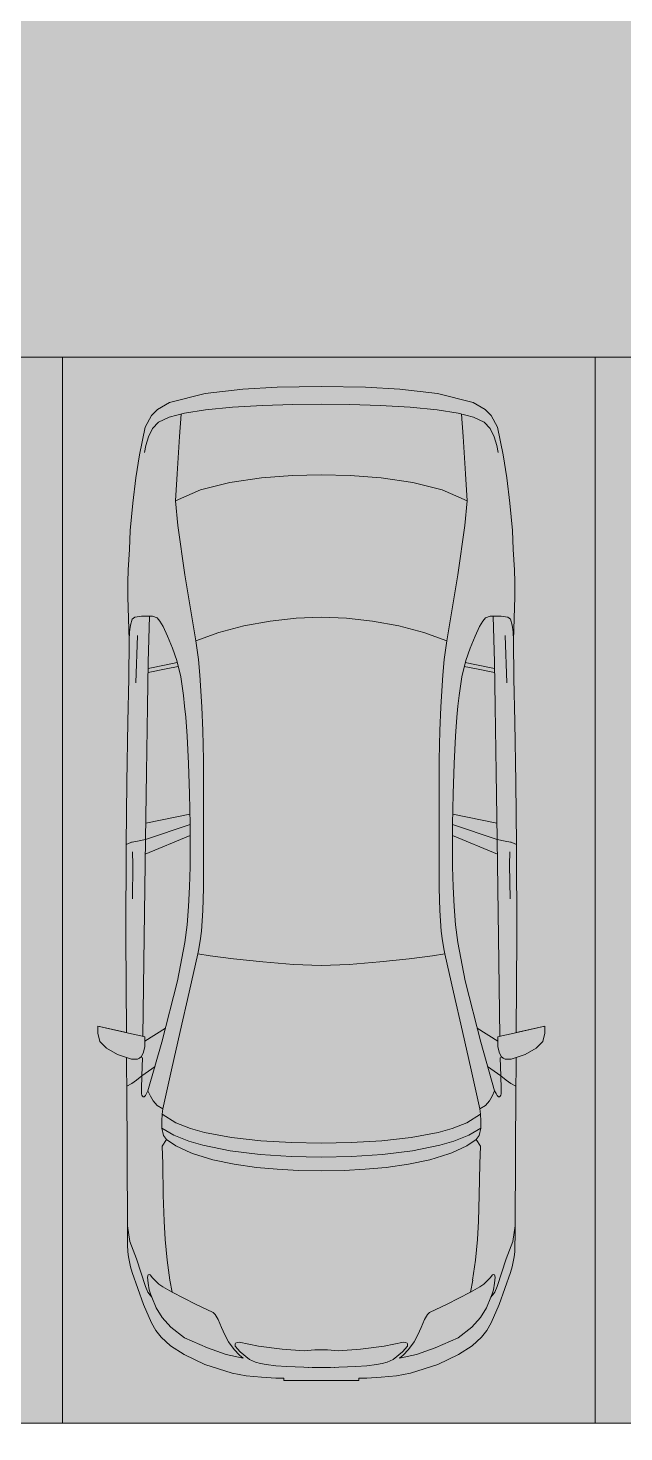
# Model space of a CAD drawing. Header units: millimetres. Extents: x 141848 to 1648660, y -465012 to -151356.
# Drawn here: x 449076 to 451871, y -270728 to -264144 of the extents above; entities that cross this region are included whole.
import ezdxf

# ---------------------------------------------------------------- set-up
doc = ezdxf.new("R2010")
doc.units = ezdxf.units.MM
doc.header["$MEASUREMENT"] = 0
doc.layers.add('Extérieur - Environnement', color=7, linetype='Continuous')
doc.layers.add('Structure - Murs extérieurs', color=7, linetype='Continuous')

msp = doc.modelspace()

# ---------------------------------------------------------------- hatches: boundary and pattern name
at = {"linetype": 'Continuous', "lineweight": 0, "true_color": 0x6f6f6f}
h = msp.add_hatch(color=8, dxfattribs=at)
h.paths.add_polyline_path([(360547.961, -275935.042), (360547.961, -295062.571), (487920.34, -293826.868), (487920.34, -270902.734), (487462.568, -270902.734), (472913.119, -271040.575), (472913.119, -163437.635), (371855.719, -163437.635), (371855.719, -271040.575), (371882.482, -271040.57), (371882.665, -272000.514, -0.40942736), (367883.201, -275935.042)])
h.paths.add_polyline_path([(377135.103, -260639.953), (373845.103, -260639.953), (373845.103, -248364.953), (373845.103, -243089.974), (373845.103, -242189.974), (377135.103, -242189.974)], flags=0)
h.paths.add_polyline_path([(415474.561, -260810.571), (380202.952, -260810.571), (380202.952, -230015.57), (380202.952, -193810.571), (380202.952, -171995.57), (431505.799, -171995.57), (464309.564, -171995.57), (464309.564, -262266.885), (436549.587, -262266.885), (436549.587, -189810.571), (412055.061, -189810.571), (412055.061, -201780.57), (412055.061, -204495.57), (415454.069, -204495.57), (415454.069, -208495.57), (415454.069, -218295.57), (405655.061, -218295.57), (405655.061, -222495.57), (415474.561, -222495.57)], flags=0)
h.paths.add_polyline_path([(381436.562, -269433.913, -0.09031866), (381558.292, -268727.623, -0.20144873), (382612.158, -267592.74, -0.10421145), (383417.525, -267415.055), (384017.498, -267409.371, -0.10404461), (384824.873, -267571.244, -0.23825546), (385983.776, -268953.318, -0.05518862), (386036.355, -269390.334), (386038.45, -269611.438), (386050.565, -270890.267), (385792.102, -271892.761, -0.26794919), (384069.602, -272909.124), (383469.629, -272914.808, -0.19371746), (382078.771, -272370.185, -0.07056876), (381728.183, -271931.262, -0.1316525), (381450.772, -270933.845)], flags=0)
h.paths.add_polyline_path([(392016.505, -273452.052), (392030.007, -267377.824, -0.3805567), (394016.505, -265609.826), (394094.233, -265609.826), (394094.233, -270609.826), (409094.233, -270609.826), (409094.233, -265609.826), (414055.71, -265609.826, -0.41421356), (415555.71, -267109.826), (415555.71, -273660.699, -0.34550161), (413836.804, -275433.432), (394027.271, -275599.002, -0.4157911), (392016.505, -273599.031)], flags=0)
h.paths.add_polyline_path([(424209.612, -271504.083, -0.13447393), (423930.467, -270484.937), (423930.467, -268984.937, -0.41421356), (425930.467, -266984.937), (426530.467, -266984.937, -0.41421356), (428530.467, -268984.937), (428530.467, -270484.937, -0.12882035), (428273.55, -271465.581, -0.27093629), (426530.467, -272484.937), (425930.467, -272484.937, -0.26498)], flags=0)
h.paths.add_polyline_path([(436562.206, -273329.325), (436569.468, -267730.336, -0.09856151), (436800.237, -266943.721), (436817.2, -266951.545, -0.258849), (438654.998, -265605.827), (438652.661, -265587.294), (439337.088, -265587.294), (439337.088, -265687.294), (439337.088, -270687.294), (469237.088, -270687.294), (469237.088, -265687.294), (470907.523, -265687.294), (472885.813, -265687.294), (472885.813, -267687.294), (472885.813, -271062.255, 0.00134576), (472885.842, -271073.021), (472896.728, -273095.233, -0.41421356), (470907.523, -275105.97), (462184.053, -275105.97, -0.00518896), (462130.957, -275116.103), (454147.511, -275196.191), (438770.531, -275253.24, -0.38655333), (436572.608, -273475.385, -0.02518922)], flags=0)

# ---------------------------------------------------------------- linework, layer by layer
at = {"color": 9, "linetype": 'Continuous', "lineweight": 5}
msp.add_lwpolyline([(436572.608, -273475.385, 0.38655333), (438770.531, -275253.24), (454147.511, -275196.191), (462130.957, -275116.103, 0.00518896), (462184.053, -275105.97), (470907.523, -275105.97, 0.41421356), (472896.728, -273095.233), (472885.842, -271073.021, -0.00134576), (472885.813, -271062.255), (472885.813, -267687.294), (472885.813, -265687.294), (470907.523, -265687.294), (469237.088, -265687.294), (469237.088, -270687.294), (439337.088, -270687.294), (439337.088, -265687.294), (439337.088, -265587.294), (438652.661, -265587.294), (438654.998, -265605.827, 0.258849), (436817.2, -266951.545), (436800.237, -266943.721, 0.09856151), (436569.468, -267730.336), (436562.206, -273329.325, 0.02518922)], format="xyb", close=True, dxfattribs=at)
at = {"color": 255, "linetype": 'Continuous', "lineweight": 5, "flags": 128}
for points in [[(449237.088, -265687.294), (446737.088, -265687.294)], [(449237.088, -265687.294), (449237.088, -270687.294)], [(451737.088, -265687.294), (449237.088, -265687.294)], [(449237.088, -270687.294), (449237.088, -265687.294)], [(451737.088, -265687.294), (451737.088, -270687.294)], [(454237.088, -265687.294), (451737.088, -265687.294)], [(451737.088, -270687.294), (451737.088, -265687.294)], [(446737.088, -270687.294), (449237.088, -270687.294)], [(449237.088, -270687.294), (451737.088, -270687.294)], [(451737.088, -270687.294), (454237.088, -270687.294)]]:
    msp.add_lwpolyline(points, dxfattribs=at)
at = {"layer": 'Extérieur - Environnement', "color": 7, "linetype": 'Continuous', "lineweight": 13}
for p, q in [((450084.336, -265837.164), (449907.396, -265858.076)), ((449907.396, -265858.076), (450084.336, -265837.164)), ((450244.465, -265828.356), (450084.336, -265837.164)), ((450084.336, -265837.164), (450244.465, -265828.356)), ((450451.908, -265825.764), (450244.465, -265828.356)), ((450244.465, -265828.356), (450451.908, -265825.764)), ((450659.351, -265828.356), (450451.908, -265825.764)), ((450659.351, -265828.356), (450451.908, -265825.764)), ((450819.48, -265837.164), (450659.351, -265828.356)), ((450819.48, -265837.164), (450659.351, -265828.356)), ((450996.42, -265858.076), (450819.48, -265837.164)), ((450996.42, -265858.076), (450819.48, -265837.164)), ((449740.372, -265900.703), (449682.776, -265932.912)), ((449682.776, -265932.912), (449740.372, -265900.703)), ((449907.396, -265858.076), (449740.372, -265900.703)), ((449740.372, -265900.703), (449907.396, -265858.076)), ((449908.445, -265935.105), (450035.673, -265922.562)), ((450035.673, -265922.562), (450176.232, -265914.145)), ((450176.232, -265914.145), (450318.781, -265909.477)), ((450318.781, -265909.477), (450451.908, -265908.163)), ((450585.035, -265909.477), (450451.908, -265908.163)), ((450727.584, -265914.145), (450585.035, -265909.477)), ((450868.143, -265922.562), (450727.584, -265914.145)), ((450995.371, -265935.105), (450868.143, -265922.562)), ((451163.444, -265900.703), (450996.42, -265858.076)), ((451163.444, -265900.703), (450996.42, -265858.076)), ((451221.04, -265932.912), (451163.444, -265900.703)), ((451221.04, -265932.912), (451163.444, -265900.703)), ((449655.914, -265961.821), (449625.263, -266016.54)), ((449625.263, -266016.54), (449655.914, -265961.821)), ((449682.776, -265932.912), (449655.914, -265961.821)), ((449655.914, -265961.821), (449682.776, -265932.912)), ((449688.544, -265991.939), (449738.222, -265969.4)), ((449810.146, -265950.545), (449738.222, -265969.4)), ((449794.181, -265954.731), (449787.049, -266059.811)), ((449810.146, -265950.545), (449908.463, -265935.102)), ((451093.67, -265950.545), (450995.353, -265935.102)), ((451093.67, -265950.545), (451165.594, -265969.4)), ((451109.635, -265954.731), (451116.767, -266059.811)), ((451215.272, -265991.939), (451165.594, -265969.4)), ((451247.902, -265961.821), (451221.04, -265932.912)), ((451247.902, -265961.821), (451221.04, -265932.912)), ((451278.553, -266016.54), (451247.902, -265961.821)), ((451278.553, -266016.54), (451247.902, -265961.821)), ((449625.263, -266016.54), (449598.367, -266145.59)), ((449598.367, -266145.59), (449625.263, -266016.54)), ((449641.061, -266060.723), (449659.923, -266022.127)), ((449659.923, -266022.127), (449688.544, -265991.939)), ((451243.893, -266022.127), (451215.272, -265991.939)), ((451262.755, -266060.723), (451243.893, -266022.127)), ((451305.449, -266145.59), (451278.553, -266016.54)), ((451305.449, -266145.59), (451278.553, -266016.54)), ((449622.383, -266135.297), (449628.781, -266101.535)), ((449628.781, -266101.535), (449641.061, -266060.723)), ((449787.049, -266059.811), (449776.153, -266235.469)), ((451116.767, -266059.811), (451127.663, -266235.469)), ((451275.036, -266101.535), (451262.755, -266060.723)), ((451281.433, -266135.297), (451275.036, -266101.535)), ((449598.367, -266145.59), (449581.073, -266254.371)), ((449598.367, -266145.59), (449581.073, -266254.371)), ((451322.743, -266254.371), (451305.449, -266145.59)), ((451305.449, -266145.59), (451322.743, -266254.371)), ((449776.153, -266235.469), (449767.862, -266361.049)), ((450317.155, -266242.406), (450170.626, -266253.728)), ((450451.908, -266238.96), (450317.155, -266242.406)), ((450451.908, -266238.96), (450586.661, -266242.406)), ((450586.661, -266242.406), (450733.19, -266253.728)), ((451127.663, -266235.469), (451135.954, -266361.049)), ((449581.075, -266254.36), (449567.251, -266372.439)), ((449581.075, -266254.36), (449567.251, -266372.439)), ((449581.073, -266254.371), (449581.075, -266254.36)), ((449885.25, -266310.612), (449767.93, -266361.74)), ((450023.07, -266275.57), (449885.25, -266310.612)), ((450170.626, -266253.728), (450023.07, -266275.57)), ((450733.19, -266253.728), (450880.746, -266275.57)), ((450880.746, -266275.57), (451018.566, -266310.612)), ((451018.566, -266310.612), (451135.887, -266361.74)), ((451322.742, -266254.36), (451336.565, -266372.439)), ((451336.565, -266372.439), (451322.743, -266254.371)), ((449567.251, -266372.439), (449555.728, -266500.926)), ((449555.728, -266500.926), (449567.251, -266372.439)), ((449767.862, -266361.049), (449779.203, -266476.985)), ((451135.954, -266361.049), (451124.614, -266476.985)), ((451348.088, -266500.926), (451336.565, -266372.439)), ((451348.088, -266500.926), (451336.565, -266372.439)), ((449555.728, -266500.926), (449551.932, -266589.935)), ((449551.932, -266589.935), (449555.728, -266500.926)), ((449779.203, -266476.985), (449812.002, -266709.08)), ((451124.614, -266476.985), (451091.814, -266709.08)), ((451351.884, -266589.935), (451348.088, -266500.926)), ((451351.884, -266589.935), (451348.088, -266500.926)), ((449551.932, -266589.935), (449545.508, -266685.688)), ((449545.508, -266685.688), (449551.932, -266589.935)), ((451358.309, -266685.688), (451351.884, -266589.935)), ((451358.309, -266685.688), (451351.884, -266589.935)), ((449545.508, -266685.688), (449543.743, -266743.57)), ((449543.743, -266743.57), (449545.508, -266685.688)), ((449812.002, -266709.08), (449848.174, -266924.692)), ((451091.814, -266709.08), (451055.642, -266924.692)), ((451360.073, -266743.57), (451358.309, -266685.688)), ((451360.073, -266743.57), (451358.309, -266685.688)), ((449543.743, -266743.57), (449543.698, -266812.144)), ((449543.743, -266743.57), (449543.698, -266812.144)), ((451360.118, -266812.144), (451360.073, -266743.57)), ((451360.073, -266743.57), (451360.118, -266812.144)), ((449543.698, -266812.144), (449550.959, -267015.116)), ((449550.959, -267015.116), (449543.698, -266812.144)), ((451352.857, -267015.116), (451360.118, -266812.144)), ((451352.857, -267015.116), (451360.118, -266812.144)), ((449577.652, -266906.682), (449564.951, -266917.174)), ((449608.63, -266901.909), (449577.652, -266906.682)), ((449659.244, -266903.116), (449608.63, -266901.909)), ((449640.038, -267118.034), (449645.862, -266902.797)), ((449681.719, -266910.293), (449659.244, -266903.116)), ((449694.717, -266925.468), (449681.719, -266910.293)), ((450451.908, -266907.061), (450334.373, -266911.78)), ((450451.908, -266907.061), (450569.443, -266911.78)), ((451209.099, -266925.468), (451222.098, -266910.293)), ((451222.098, -266910.293), (451244.572, -266903.116)), ((451244.572, -266903.116), (451295.186, -266901.909)), ((451263.778, -267118.034), (451257.954, -266902.797)), ((451295.186, -266901.909), (451326.164, -266906.682)), ((451326.164, -266906.682), (451338.865, -266917.174)), ((449552.232, -266976.682), (449550.959, -267015.116)), ((449556.547, -266945.179), (449552.232, -266976.682)), ((449564.951, -266917.174), (449556.547, -266945.179)), ((449709.611, -266951.662), (449694.717, -266925.468)), ((449731.015, -266995.684), (449709.611, -266951.662)), ((449848.174, -266924.692), (449863.388, -267017.735)), ((450088.935, -266948.269), (449971.085, -266979.133)), ((450211.69, -266925.666), (450088.935, -266948.269)), ((450334.373, -266911.78), (450211.69, -266925.666)), ((450569.443, -266911.78), (450692.126, -266925.666)), ((450692.126, -266925.666), (450814.881, -266948.269)), ((450814.881, -266948.269), (450932.731, -266979.133)), ((451055.642, -266924.692), (451040.428, -267017.735)), ((451172.801, -266995.684), (451194.205, -266951.662)), ((451194.205, -266951.662), (451209.099, -266925.468)), ((451338.865, -266917.174), (451347.27, -266945.179)), ((451347.27, -266945.179), (451351.584, -266976.682)), ((451351.584, -266976.682), (451352.857, -267015.116)), ((449550.959, -267015.116), (449548.746, -267195.422)), ((449548.746, -267195.422), (449550.959, -267015.116)), ((449589.626, -266993.88), (449582.209, -267214.66)), ((449754.43, -267052.956), (449731.015, -266995.684)), ((449971.085, -266979.133), (449863.388, -267017.735)), ((449863.388, -267017.735), (449875.059, -267105.162)), ((450932.731, -266979.133), (451040.428, -267017.735)), ((451040.428, -267017.735), (451028.757, -267105.162)), ((451149.386, -267052.956), (451172.801, -266995.684)), ((451314.19, -266993.88), (451321.607, -267214.66)), ((451355.07, -267195.422), (451352.857, -267015.116)), ((451355.07, -267195.422), (451352.857, -267015.116)), ((449773.759, -267109.617), (449754.43, -267052.956)), ((449875.058, -267105.146), (449881.751, -267178.67)), ((451028.758, -267105.146), (451022.066, -267178.67)), ((451130.057, -267109.617), (451149.386, -267052.956)), ((449637.106, -267325.351), (449640.038, -267118.034)), ((449639.345, -267167.062), (449723.733, -267149.83)), ((449639.618, -267147.769), (449724.006, -267130.537)), ((449723.733, -267149.83), (449781.148, -267138.68)), ((449724.006, -267130.537), (449776.487, -267120.345)), ((449793.594, -267187.636), (449773.759, -267109.617)), ((451110.222, -267187.636), (451130.057, -267109.617)), ((451180.083, -267149.83), (451122.668, -267138.68)), ((451179.81, -267130.537), (451127.33, -267120.345)), ((451264.198, -267147.769), (451179.81, -267130.537)), ((451264.471, -267167.062), (451180.083, -267149.83)), ((451266.71, -267325.351), (451263.778, -267118.034)), ((449548.746, -267195.422), (449544.396, -267398.632)), ((449548.746, -267195.422), (449544.396, -267398.632)), ((449805.003, -267275.127), (449793.594, -267187.636)), ((449881.75, -267178.656), (449886.716, -267253.131)), ((451022.066, -267178.656), (451017.1, -267253.131)), ((451098.813, -267275.127), (451110.222, -267187.636)), ((451359.42, -267398.632), (451355.07, -267195.422)), ((451355.07, -267195.422), (451359.42, -267398.632)), ((449810.849, -267324.705), (449805.003, -267275.127)), ((449886.716, -267253.127), (449891.12, -267329.924)), ((451017.1, -267253.127), (451012.696, -267329.924)), ((451092.967, -267324.705), (451098.813, -267275.127)), ((449632.146, -267636.148), (449637.106, -267325.351)), ((449815.943, -267376.543), (449810.849, -267324.705)), ((449891.119, -267329.914), (449895.885, -267438.034)), ((451012.697, -267329.914), (451007.931, -267438.034)), ((451087.873, -267376.543), (451092.967, -267324.705)), ((451271.671, -267636.148), (451266.71, -267325.351)), ((449544.396, -267398.632), (449539.611, -267681.866)), ((449544.396, -267398.632), (449539.611, -267681.866)), ((449822.181, -267464.557), (449815.943, -267376.543)), ((451081.636, -267464.557), (451087.873, -267376.543)), ((451364.205, -267681.866), (451359.42, -267398.632)), ((451359.42, -267398.632), (451364.205, -267681.866)), ((449828.568, -267592.686), (449822.181, -267464.557)), ((449895.885, -267438.031), (449899.856, -267575.552)), ((451007.931, -267438.031), (451003.961, -267575.552)), ((451075.248, -267592.686), (451081.636, -267464.557)), ((449833.568, -267735.926), (449828.568, -267592.686)), ((449899.856, -267575.552), (449899.894, -268178.518)), ((451003.961, -267575.552), (451003.922, -268178.518)), ((451070.248, -267735.926), (451075.248, -267592.686)), ((449539.611, -267681.866), (449537.092, -267973.113)), ((449539.611, -267681.866), (449537.092, -267973.113)), ((449627.185, -267950.448), (449632.146, -267636.148)), ((451276.631, -267950.448), (451271.671, -267636.148)), ((451366.724, -267973.113), (451364.205, -267681.866)), ((451364.205, -267681.866), (451366.724, -267973.113)), ((449835.991, -267879.457), (449833.568, -267735.926)), ((451067.825, -267879.457), (451070.248, -267735.926)), ((449628.402, -267873.372), (449835.173, -267831.01)), ((451275.415, -267873.372), (451068.643, -267831.01)), ((449835.991, -267879.457), (449627.202, -267949.357)), ((449836.529, -268077.471), (449835.991, -267879.457)), ((451067.287, -268077.471), (451067.825, -267879.457)), ((451067.825, -267879.457), (451276.614, -267949.357)), ((449537.092, -267973.113), (449558.801, -267963.349)), ((449558.801, -267963.349), (449560.757, -267962.783)), ((449560.757, -267962.783), (449564.015, -267962.088)), ((449564.015, -267962.088), (449589.928, -267957.432)), ((449589.928, -267957.432), (449627.185, -267950.448)), ((449627.185, -267950.448), (449620.746, -268407.601)), ((449626.214, -268019.427), (449836.131, -267931.001)), ((451277.603, -268019.427), (451067.685, -267931.001)), ((451276.631, -267950.448), (451283.07, -268407.601)), ((451313.888, -267957.432), (451276.631, -267950.448)), ((451339.801, -267962.088), (451313.888, -267957.432)), ((451343.059, -267962.783), (451339.801, -267962.088)), ((451345.015, -267963.349), (451343.059, -267962.783)), ((451366.724, -267973.113), (451345.015, -267963.349)), ((449537.092, -267973.113), (449535.124, -268405.992)), ((449535.124, -268405.992), (449537.092, -267973.113)), ((449566.987, -268008.036), (449568.486, -268069.3)), ((451336.829, -268008.036), (451335.33, -268069.3)), ((451368.692, -268405.992), (451366.724, -267973.113)), ((451368.692, -268405.992), (451366.724, -267973.113)), ((449568.486, -268069.3), (449565.909, -268228.63)), ((449833.378, -268171.56), (449836.529, -268077.471)), ((451070.438, -268171.56), (451067.287, -268077.471)), ((451335.33, -268069.3), (451337.907, -268228.63)), ((449829.184, -268264.184), (449833.378, -268171.56)), ((449899.894, -268178.518), (449896.057, -268282.803)), ((451003.922, -268178.518), (451007.759, -268282.803)), ((451074.632, -268264.184), (451070.438, -268171.56)), ((449823.085, -268350.336), (449829.184, -268264.184)), ((449896.058, -268282.796), (449893.524, -268331.972)), ((451007.758, -268282.796), (451010.292, -268331.972)), ((451080.732, -268350.336), (451074.632, -268264.184)), ((449811.939, -268433.588), (449823.085, -268350.336)), ((449893.524, -268331.956), (449889.726, -268379.107)), ((451010.292, -268331.956), (451014.09, -268379.107)), ((451091.878, -268433.588), (451080.732, -268350.336)), ((449535.124, -268405.992), (449537.602, -268855.376)), ((449537.602, -268855.376), (449535.124, -268405.992)), ((449620.747, -268407.601), (449614.299, -268873.649)), ((449889.728, -268379.084), (449883.905, -268425.327)), ((451014.088, -268379.084), (451019.911, -268425.327)), ((451283.069, -268407.601), (451289.517, -268873.649)), ((451366.214, -268855.376), (451368.692, -268405.992)), ((451366.214, -268855.376), (451368.692, -268405.992)), ((449776.522, -268612.975), (449811.939, -268433.588)), ((449872.174, -268485.5), (449832.016, -268665.461)), ((449872.174, -268485.5), (449875.253, -268471.184)), ((449872.174, -268485.5), (449931.145, -268495.563)), ((449875.253, -268471.184), (449875.56, -268470.505)), ((449883.905, -268425.327), (449875.474, -268470.695)), ((451031.642, -268485.5), (450972.671, -268495.563)), ((451019.911, -268425.327), (451028.342, -268470.695)), ((451028.563, -268471.184), (451028.256, -268470.505)), ((451031.642, -268485.5), (451028.563, -268471.184)), ((451031.642, -268485.5), (451071.8, -268665.461)), ((451127.294, -268612.975), (451091.878, -268433.588)), ((449931.145, -268495.563), (450039.761, -268509.721)), ((450039.761, -268509.721), (450176.846, -268524.319)), ((450176.846, -268524.319), (450321.29, -268535.706)), ((450321.29, -268535.706), (450451.908, -268540.229)), ((450582.526, -268535.706), (450451.908, -268540.229)), ((450726.97, -268524.319), (450582.526, -268535.706)), ((450864.055, -268509.721), (450726.97, -268524.319)), ((450972.671, -268495.563), (450864.055, -268509.721)), ((449704.322, -268900.718), (449776.522, -268612.975)), ((451199.494, -268900.718), (451127.294, -268612.975)), ((449832.016, -268665.461), (449789.836, -268850.052)), ((451071.8, -268665.461), (451113.98, -268850.052)), ((449537.602, -268855.376), (449404.23, -268824.575)), ((449404.23, -268824.575), (449404.23, -268858.864)), ((449404.23, -268824.575), (449576.265, -268864.305)), ((449404.23, -268824.575), (449404.23, -268858.864)), ((449404.23, -268858.864), (449413.09, -268896.996)), ((449413.09, -268896.996), (449404.23, -268858.864)), ((449576.265, -268864.305), (449599.394, -268869.809)), ((449599.394, -268869.809), (449623.515, -268876.024)), ((449720.697, -268835.461), (449623.515, -268895.945)), ((449623.515, -268876.024), (449623.515, -268921.171)), ((449789.836, -268850.052), (449748.686, -269030.342)), ((451113.98, -268850.052), (451155.13, -269030.342)), ((451183.12, -268835.461), (451280.301, -268895.945)), ((451304.422, -268869.809), (451280.301, -268876.024)), ((451280.301, -268876.024), (451280.301, -268921.171)), ((451327.551, -268864.305), (451304.422, -268869.809)), ((451499.586, -268824.575), (451327.551, -268864.305)), ((451499.586, -268824.575), (451366.214, -268855.376)), ((451490.726, -268896.996), (451499.586, -268858.864)), ((451490.726, -268896.996), (451499.586, -268858.864)), ((451499.586, -268858.864), (451499.586, -268824.575)), ((451499.586, -268824.575), (451499.586, -268858.864)), ((449413.09, -268896.996), (449444.949, -268928.955)), ((449444.949, -268928.955), (449413.09, -268896.996)), ((449444.949, -268928.955), (449495.489, -268958.446)), ((449495.489, -268958.446), (449444.949, -268928.955)), ((449617.503, -268947.698), (449607.695, -268967.805)), ((449623.515, -268921.171), (449617.503, -268947.698)), ((449704.322, -268900.718), (449638.908, -269127.825)), ((451199.494, -268900.718), (451264.908, -269127.825)), ((451280.301, -268921.171), (451286.313, -268947.698)), ((451286.313, -268947.698), (451296.121, -268967.805)), ((451408.327, -268958.446), (451458.867, -268928.955)), ((451408.327, -268958.446), (451458.867, -268928.955)), ((451458.867, -268928.955), (451490.726, -268896.996)), ((451458.867, -268928.955), (451490.726, -268896.996)), ((449495.489, -268958.446), (449538.002, -268972.665)), ((449561.464, -268980.512), (449495.489, -268958.446)), ((449538.002, -268972.665), (449538.26, -269028.074)), ((449538.26, -269028.074), (449538.002, -268972.665)), ((449589.448, -268980.446), (449561.464, -268980.512)), ((449599.62, -268975.338), (449589.448, -268980.446)), ((449607.695, -268967.805), (449599.62, -268975.338)), ((449612.572, -268973.482), (449605.368, -268969.976)), ((449612.572, -268973.482), (449609.604, -269058.02)), ((449671.752, -269013.798), (449609.604, -269058.02)), ((451232.064, -269013.798), (451294.212, -269058.02)), ((451291.244, -268973.482), (451298.448, -268969.976)), ((451291.244, -268973.482), (451294.212, -269058.02)), ((451296.121, -268967.805), (451304.196, -268975.338)), ((451304.196, -268975.338), (451314.368, -268980.446)), ((451314.368, -268980.446), (451342.352, -268980.512)), ((451342.352, -268980.512), (451408.327, -268958.446)), ((451365.556, -269028.074), (451365.814, -268972.665)), ((451365.556, -269028.074), (451365.814, -268972.665)), ((451365.814, -268972.665), (451408.327, -268958.446)), ((449538.26, -269028.074), (449539.312, -269106.124)), ((449538.26, -269028.074), (449539.312, -269106.124)), ((449584.743, -269078.043), (449563.147, -269094.519)), ((449609.604, -269058.02), (449584.743, -269078.043)), ((449609.604, -269058.02), (449607.77, -269119.394)), ((449748.686, -269030.342), (449708.521, -269213.352)), ((451155.13, -269030.342), (451195.295, -269213.352)), ((451294.212, -269058.02), (451319.073, -269078.043)), ((451294.212, -269058.02), (451296.046, -269119.394)), ((451319.073, -269078.043), (451340.669, -269094.519)), ((451364.504, -269106.124), (451365.556, -269028.074)), ((451365.556, -269028.074), (451364.504, -269106.124)), ((449563.147, -269094.519), (449539.312, -269106.124)), ((449539.312, -269106.124), (449543.463, -269761.281)), ((449539.312, -269106.124), (449543.463, -269761.281)), ((449607.77, -269119.394), (449609.049, -269142.411)), ((449609.049, -269142.411), (449610.086, -269148.165)), ((449610.086, -269148.165), (449613.009, -269153.829)), ((449627.207, -269150.029), (449631.554, -269141.742)), ((449631.56, -269141.742), (449638.908, -269127.825)), ((449638.908, -269127.825), (449650.354, -269154.267)), ((451264.908, -269127.825), (451253.463, -269154.267)), ((451272.256, -269141.742), (451264.908, -269127.825)), ((451276.609, -269150.029), (451272.262, -269141.742)), ((451293.73, -269148.165), (451290.807, -269153.829)), ((451294.767, -269142.411), (451293.73, -269148.165)), ((451296.046, -269119.394), (451294.767, -269142.411)), ((451340.669, -269094.519), (451364.504, -269106.124)), ((451360.353, -269761.281), (451364.504, -269106.124)), ((451364.504, -269106.124), (451360.353, -269761.281)), ((449616.47, -269156.902), (449613.009, -269153.829)), ((449620.219, -269156.936), (449616.47, -269156.902)), ((449624.115, -269154.389), (449620.219, -269156.936)), ((449624.115, -269154.389), (449627.207, -269150.029)), ((449650.354, -269154.267), (449663.697, -269175.776)), ((449663.697, -269175.776), (449672.894, -269186.973)), ((449672.894, -269186.973), (449682.613, -269197.411)), ((449682.613, -269197.411), (449708.521, -269213.352)), ((449708.521, -269213.352), (449705.231, -269238.276)), ((449708.535, -269213.352), (449708.521, -269213.352)), ((451195.281, -269213.352), (451195.295, -269213.352)), ((451221.203, -269197.411), (451195.295, -269213.352)), ((451195.295, -269213.352), (451198.585, -269238.276)), ((451230.922, -269186.973), (451221.203, -269197.411)), ((451240.119, -269175.776), (451230.922, -269186.973)), ((451253.463, -269154.267), (451240.119, -269175.776)), ((451279.701, -269154.389), (451276.609, -269150.029)), ((451279.701, -269154.389), (451283.597, -269156.936)), ((451283.597, -269156.936), (451287.346, -269156.902)), ((451287.346, -269156.902), (451290.807, -269153.829)), ((449705.231, -269238.276), (449703.088, -269268.704)), ((449703.088, -269268.704), (449703.868, -269304.066)), ((449770.045, -269278.711), (449705.231, -269238.276)), ((449838.801, -269304.966), (449770.041, -269278.71)), ((451065.016, -269304.966), (451133.775, -269278.71)), ((451133.771, -269278.711), (451198.585, -269238.276)), ((451198.585, -269238.276), (451200.728, -269268.704)), ((451200.728, -269268.704), (451199.948, -269304.066)), ((449760.246, -269337.286), (449703.868, -269304.066)), ((449703.868, -269304.066), (449712.196, -269337.784)), ((449712.196, -269337.784), (449712.222, -269337.799)), ((449725.512, -269357.141), (449712.196, -269337.784)), ((449830.449, -269364.909), (449760.246, -269337.286)), ((449903.937, -269323.678), (449838.794, -269304.965)), ((450030.229, -269347.1), (449903.931, -269323.677)), ((450873.587, -269347.1), (450999.885, -269323.677)), ((450999.88, -269323.678), (451065.022, -269304.965)), ((451073.367, -269364.909), (451143.57, -269337.286)), ((451143.57, -269337.286), (451199.948, -269304.066)), ((451178.305, -269357.141), (451191.62, -269337.784)), ((451191.62, -269337.784), (451191.594, -269337.799)), ((451199.948, -269304.066), (451191.62, -269337.784)), ((449725.512, -269357.141), (449705.981, -269387.53)), ((449705.981, -269387.53), (449708.16, -269470.882)), ((449725.517, -269357.181), (449725.512, -269357.141)), ((449725.517, -269357.181), (449770.12, -269386.898)), ((449770.12, -269386.898), (449839.999, -269419.474)), ((449896.096, -269383.674), (449830.449, -269364.909)), ((450024.538, -269409.223), (449896.096, -269383.674)), ((450165.22, -269426.562), (450024.538, -269409.223)), ((450168.372, -269362.462), (450030.229, -269347.1)), ((450311.302, -269370.864), (450168.37, -269362.461)), ((450451.937, -269373.424), (450311.3, -269370.863)), ((450451.879, -269373.424), (450592.516, -269370.863)), ((450592.514, -269370.864), (450735.446, -269362.461)), ((450735.444, -269362.462), (450873.587, -269347.1)), ((450738.596, -269426.562), (450879.278, -269409.223)), ((450879.278, -269409.223), (451007.72, -269383.674)), ((451007.72, -269383.674), (451073.367, -269364.909)), ((451133.696, -269386.898), (451063.817, -269419.474)), ((451178.299, -269357.181), (451133.696, -269386.898)), ((451178.299, -269357.181), (451178.305, -269357.141)), ((451178.305, -269357.141), (451197.835, -269387.53)), ((451197.835, -269387.53), (451195.656, -269470.882)), ((449708.158, -269470.819), (449710.804, -269617.644)), ((449708.161, -269470.865), (449708.161, -269470.882)), ((449839.999, -269419.474), (449853.06, -269424.336)), ((449853.06, -269424.336), (449943.601, -269452.15)), ((449943.601, -269452.15), (450042.648, -269473.079)), ((450042.648, -269473.079), (450147.555, -269487.903)), ((450310.004, -269436.38), (450165.22, -269426.562)), ((450451.908, -269439.488), (450310.004, -269436.38)), ((450451.908, -269439.488), (450593.812, -269436.38)), ((450593.812, -269436.38), (450738.596, -269426.562)), ((450861.168, -269473.079), (450756.261, -269487.903)), ((450960.216, -269452.15), (450861.168, -269473.079)), ((451050.756, -269424.336), (450960.216, -269452.15)), ((451063.817, -269419.474), (451050.756, -269424.336)), ((451195.658, -269470.819), (451193.012, -269617.644)), ((451195.655, -269470.865), (451195.655, -269470.882)), ((450147.555, -269487.903), (450245.517, -269496.699)), ((450245.517, -269496.699), (450344.089, -269501.675)), ((450344.089, -269501.675), (450451.915, -269503.419)), ((450559.727, -269501.675), (450451.902, -269503.419)), ((450658.299, -269496.699), (450559.727, -269501.675)), ((450756.261, -269487.903), (450658.299, -269496.699)), ((449710.804, -269617.644), (449715.096, -269739.103)), ((451193.012, -269617.644), (451188.72, -269739.103)), ((449715.096, -269739.103), (449719.633, -269825.642)), ((451188.72, -269739.103), (451184.183, -269825.642)), ((449543.463, -269761.281), (449543.38, -269812.104)), ((449543.463, -269761.281), (449543.38, -269812.104)), ((449543.463, -269761.281), (449553.306, -269834.646)), ((451360.353, -269761.281), (451350.51, -269834.646)), ((451360.436, -269812.104), (451360.353, -269761.281)), ((451360.353, -269761.281), (451360.436, -269812.104)), ((449543.38, -269812.104), (449543.49, -269850.175)), ((449543.38, -269812.104), (449543.49, -269850.175)), ((449543.49, -269850.175), (449544.017, -269883.286)), ((449543.49, -269850.175), (449544.017, -269883.286)), ((449553.306, -269834.646), (449584.831, -269917.011)), ((449564.421, -269863.685), (449564.472, -269864.697)), ((449719.631, -269825.621), (449728.412, -269922.935)), ((449728.412, -269922.935), (449719.661, -269825.642)), ((451184.185, -269825.621), (451175.404, -269922.935)), ((451175.404, -269922.935), (451184.155, -269825.642)), ((451350.51, -269834.646), (451318.985, -269917.011)), ((451339.396, -269863.685), (451339.344, -269864.697)), ((451359.799, -269883.286), (451360.326, -269850.175)), ((451360.326, -269850.175), (451359.799, -269883.286)), ((451360.326, -269850.175), (451360.436, -269812.104)), ((451360.436, -269812.104), (451360.326, -269850.175)), ((449544.017, -269883.286), (449546.818, -269907.43)), ((449544.017, -269883.286), (449546.818, -269907.43)), ((449546.818, -269907.43), (449557.215, -269954.786)), ((449557.215, -269954.786), (449546.818, -269907.43)), ((449584.831, -269917.011), (449626.432, -270046.609)), ((449728.412, -269922.935), (449742.034, -270016.18)), ((451175.404, -269922.935), (451161.782, -270016.18)), ((451318.985, -269917.011), (451277.384, -270046.609)), ((451346.601, -269954.786), (451356.998, -269907.43)), ((451346.601, -269954.786), (451356.998, -269907.43)), ((451356.998, -269907.43), (451359.799, -269883.286)), ((451359.799, -269883.286), (451356.998, -269907.43)), ((449557.215, -269954.786), (449564.23, -269980.291)), ((449564.23, -269980.291), (449557.215, -269954.786)), ((449564.23, -269980.291), (449618.048, -270130.226)), ((449618.048, -270130.226), (449564.23, -269980.291)), ((449639.437, -269991.066), (449636.704, -270002.769)), ((449636.704, -270002.769), (449638.017, -270015.863)), ((449643.89, -269989.8), (449639.437, -269991.066)), ((449648.778, -269991.957), (449643.89, -269989.8)), ((449659.717, -270006.248), (449648.778, -269991.957)), ((451244.099, -270006.248), (451255.038, -269991.957)), ((451255.038, -269991.957), (451259.926, -269989.8)), ((451259.926, -269989.8), (451264.379, -269991.066)), ((451264.379, -269991.066), (451267.112, -270002.769)), ((451267.112, -270002.769), (451265.799, -270015.863)), ((451285.768, -270130.226), (451339.586, -269980.291)), ((451285.768, -270130.226), (451339.586, -269980.291)), ((451339.586, -269980.291), (451346.601, -269954.786)), ((451339.586, -269980.291), (451346.601, -269954.786)), ((449638.769, -270072.924), (449626.432, -270046.609)), ((449638.017, -270015.863), (449638.964, -270030.793)), ((449638.964, -270030.793), (449644.87, -270061.6)), ((449644.87, -270061.6), (449651.216, -270081.4)), ((449673.339, -270019.786), (449659.717, -270006.248)), ((449690.413, -270034.588), (449673.339, -270019.786)), ((449708.354, -270047.873), (449690.413, -270034.588)), ((449752.31, -270072.418), (449708.354, -270047.873)), ((449742.03, -270016.157), (449752.31, -270072.418)), ((451161.786, -270016.157), (451151.506, -270072.418)), ((451151.506, -270072.418), (451195.462, -270047.873)), ((451195.462, -270047.873), (451213.404, -270034.588)), ((451213.404, -270034.588), (451230.477, -270019.786)), ((451230.477, -270019.786), (451244.099, -270006.248)), ((451258.946, -270061.6), (451252.6, -270081.4)), ((451264.852, -270030.793), (451258.946, -270061.6)), ((451265.799, -270015.863), (451264.852, -270030.793)), ((451265.047, -270072.924), (451277.384, -270046.609)), ((449618.048, -270130.226), (449655.287, -270217.2)), ((449655.287, -270217.2), (449618.048, -270130.226)), ((449649.212, -270087.473), (449638.769, -270072.924)), ((449656.538, -270096.772), (449649.212, -270087.473)), ((449651.216, -270081.4), (449656.538, -270096.772)), ((449677.722, -270147.072), (449656.538, -270096.772)), ((449861.725, -270128.798), (449752.31, -270072.418)), ((449945.162, -270167.904), (449861.725, -270128.798)), ((450958.655, -270167.904), (451042.091, -270128.798)), ((451042.091, -270128.798), (451151.506, -270072.418)), ((451226.094, -270147.072), (451247.278, -270096.772)), ((451252.6, -270081.4), (451247.278, -270096.772)), ((451247.278, -270096.772), (451254.604, -270087.473)), ((451248.529, -270217.2), (451285.768, -270130.226)), ((451248.529, -270217.2), (451285.768, -270130.226)), ((451254.604, -270087.473), (451265.047, -270072.924)), ((449704.937, -270191.422), (449677.722, -270147.072)), ((449745.255, -270236.78), (449704.937, -270191.422)), ((449954.551, -270178.323), (449945.162, -270167.904)), ((449967.731, -270201.019), (449954.551, -270178.323)), ((449983.871, -270238.748), (449967.718, -270200.996)), ((450919.945, -270238.748), (450936.098, -270200.996)), ((450936.085, -270201.019), (450949.266, -270178.323)), ((450949.266, -270178.323), (450958.655, -270167.904)), ((451158.561, -270236.78), (451198.879, -270191.422)), ((451198.879, -270191.422), (451226.094, -270147.072)), ((449655.287, -270217.2), (449675.832, -270252.572)), ((449655.287, -270217.2), (449675.832, -270252.572)), ((449675.832, -270252.572), (449700.01, -270283.992)), ((449675.832, -270252.572), (449700.01, -270283.992)), ((449809.581, -270287.509), (449745.255, -270236.78)), ((449998.939, -270273.148), (449983.871, -270238.748)), ((450904.877, -270273.148), (450919.945, -270238.748)), ((451094.235, -270287.509), (451158.561, -270236.78)), ((451203.806, -270283.992), (451227.984, -270252.572)), ((451227.984, -270252.572), (451203.806, -270283.992)), ((451227.984, -270252.572), (451248.529, -270217.2)), ((451248.529, -270217.2), (451227.984, -270252.572)), ((449700.01, -270283.992), (449745.038, -270325.3)), ((449700.01, -270283.992), (449745.038, -270325.3)), ((449745.038, -270325.3), (449808.755, -270364.897)), ((449745.038, -270325.3), (449808.755, -270364.897)), ((449809.581, -270287.509), (449917.615, -270334.551)), ((449917.615, -270334.551), (450004.846, -270364.687)), ((450016.721, -270306.15), (449998.939, -270273.148)), ((450042.467, -270342.487), (450016.721, -270306.15)), ((450047.432, -270315.683), (450049.876, -270311.79)), ((450047.58, -270326.509), (450047.432, -270315.683)), ((450070.639, -270353.332), (450047.58, -270326.509)), ((450049.876, -270311.79), (450057.122, -270308.145)), ((450057.122, -270308.145), (450066.035, -270307.893)), ((450066.035, -270307.893), (450156.902, -270326.346)), ((450156.902, -270326.346), (450267.927, -270340.803)), ((450746.914, -270326.346), (450635.889, -270340.803)), ((450837.781, -270307.893), (450746.914, -270326.346)), ((450833.177, -270353.332), (450856.236, -270326.509)), ((450846.694, -270308.145), (450837.781, -270307.893)), ((450853.94, -270311.79), (450846.694, -270308.145)), ((450856.384, -270315.683), (450853.94, -270311.79)), ((450856.236, -270326.509), (450856.384, -270315.683)), ((450861.35, -270342.487), (450887.095, -270306.15)), ((450887.095, -270306.15), (450904.877, -270273.148)), ((450986.201, -270334.551), (450898.97, -270364.687)), ((451094.235, -270287.509), (450986.201, -270334.551)), ((451095.061, -270364.897), (451158.778, -270325.3)), ((451158.778, -270325.3), (451095.061, -270364.897)), ((451158.778, -270325.3), (451203.806, -270283.992)), ((451203.806, -270283.992), (451158.778, -270325.3)), ((449808.755, -270364.897), (449905.55, -270411.682)), ((449808.755, -270364.897), (449905.55, -270411.682)), ((450085.093, -270382.581), (450004.846, -270364.687)), ((450068.336, -270367.761), (450042.467, -270342.487)), ((450085.093, -270382.581), (450068.336, -270367.761)), ((450115.4, -270388.521), (450070.639, -270353.332)), ((450143.559, -270400.674), (450115.4, -270388.521)), ((450267.927, -270340.803), (450371.064, -270347.688)), ((450422.186, -270343.014), (450371.064, -270347.688)), ((450422.186, -270343.014), (450452.723, -270343.014)), ((450481.63, -270343.014), (450451.093, -270343.014)), ((450481.63, -270343.014), (450532.752, -270347.688)), ((450635.889, -270340.803), (450532.752, -270347.688)), ((450760.257, -270400.674), (450788.416, -270388.521)), ((450788.416, -270388.521), (450833.177, -270353.332)), ((450818.723, -270382.581), (450898.97, -270364.687)), ((450818.723, -270382.581), (450835.48, -270367.761)), ((450835.48, -270367.761), (450861.35, -270342.487)), ((450998.266, -270411.682), (451095.061, -270364.897)), ((451095.061, -270364.897), (450998.266, -270411.682)), ((449905.55, -270411.682), (450033.039, -270453.32)), ((450033.039, -270453.32), (449905.55, -270411.682)), ((450033.039, -270453.32), (450099.279, -270464.898)), ((450099.279, -270464.898), (450033.039, -270453.32)), ((450099.279, -270464.898), (450170.898, -270471.45)), ((450170.898, -270471.45), (450099.279, -270464.898)), ((450143.559, -270400.674), (450167.127, -270406.754)), ((450167.123, -270406.753), (450193.12, -270411.739)), ((450193.108, -270411.737), (450238.025, -270417.696)), ((450238.025, -270417.696), (450289.918, -270421.621)), ((450409.307, -270426.56), (450289.918, -270421.621)), ((450390.774, -270425.927), (450391.415, -270425.927)), ((450451.92, -270426.22), (450409.307, -270426.56)), ((450451.896, -270426.22), (450494.509, -270426.56)), ((450494.509, -270426.56), (450613.898, -270421.621)), ((450513.042, -270425.927), (450512.401, -270425.927)), ((450665.791, -270417.696), (450613.898, -270421.621)), ((450710.708, -270411.737), (450665.791, -270417.696)), ((450736.693, -270406.753), (450710.696, -270411.739)), ((450732.918, -270471.45), (450804.537, -270464.898)), ((450732.918, -270471.45), (450804.537, -270464.898)), ((450760.257, -270400.674), (450736.689, -270406.754)), ((450804.537, -270464.898), (450870.777, -270453.32)), ((450804.537, -270464.898), (450870.777, -270453.32)), ((450870.777, -270453.32), (450998.266, -270411.682)), ((450870.777, -270453.32), (450998.266, -270411.682)), ((450170.898, -270471.45), (450238.885, -270475.543)), ((450238.885, -270475.543), (450170.898, -270471.45)), ((450238.885, -270475.543), (450276.146, -270476.634)), ((450276.146, -270476.634), (450238.885, -270475.543)), ((450276.146, -270476.634), (450276.146, -270487.463)), ((450276.146, -270487.463), (450276.146, -270476.634)), ((450276.146, -270487.463), (450627.67, -270487.463)), ((450276.146, -270487.463), (450451.908, -270487.463)), ((450627.67, -270487.463), (450451.908, -270487.463)), ((450627.67, -270476.634), (450664.931, -270475.543)), ((450627.67, -270476.634), (450664.931, -270475.543)), ((450627.67, -270487.463), (450627.67, -270476.634)), ((450627.67, -270487.463), (450627.67, -270476.634)), ((450664.931, -270475.543), (450732.918, -270471.45)), ((450664.931, -270475.543), (450732.918, -270471.45))]:
    msp.add_line(p, q, dxfattribs=at)
at = {"layer": 'Structure - Murs extérieurs', "color": 7, "linetype": 'Continuous', "lineweight": 5, "flags": 128}
msp.add_lwpolyline([(469137.088, -270687.292), (439337.088, -270687.292), (439337.088, -265687.294), (439337.088, -265587.294), (439237.088, -265587.294), (438652.661, -265587.294, 0.25972716), (436720.906, -267116.457, 0.0985618), (436560.829, -267920.633), (436560.829, -273253.269, 0.41578544), (438672.092, -275353.239), (470809.084, -275205.969, 0.41421921)], format="xyb", dxfattribs=at)
at = {"layer": 'Structure - Murs extérieurs', "color": 7, "linetype": 'Continuous', "lineweight": 5}
msp.add_lwpolyline([(469137.088, -270687.292), (439337.088, -270687.292)], dxfattribs=at)

doc.saveas('drawing.dxf')
